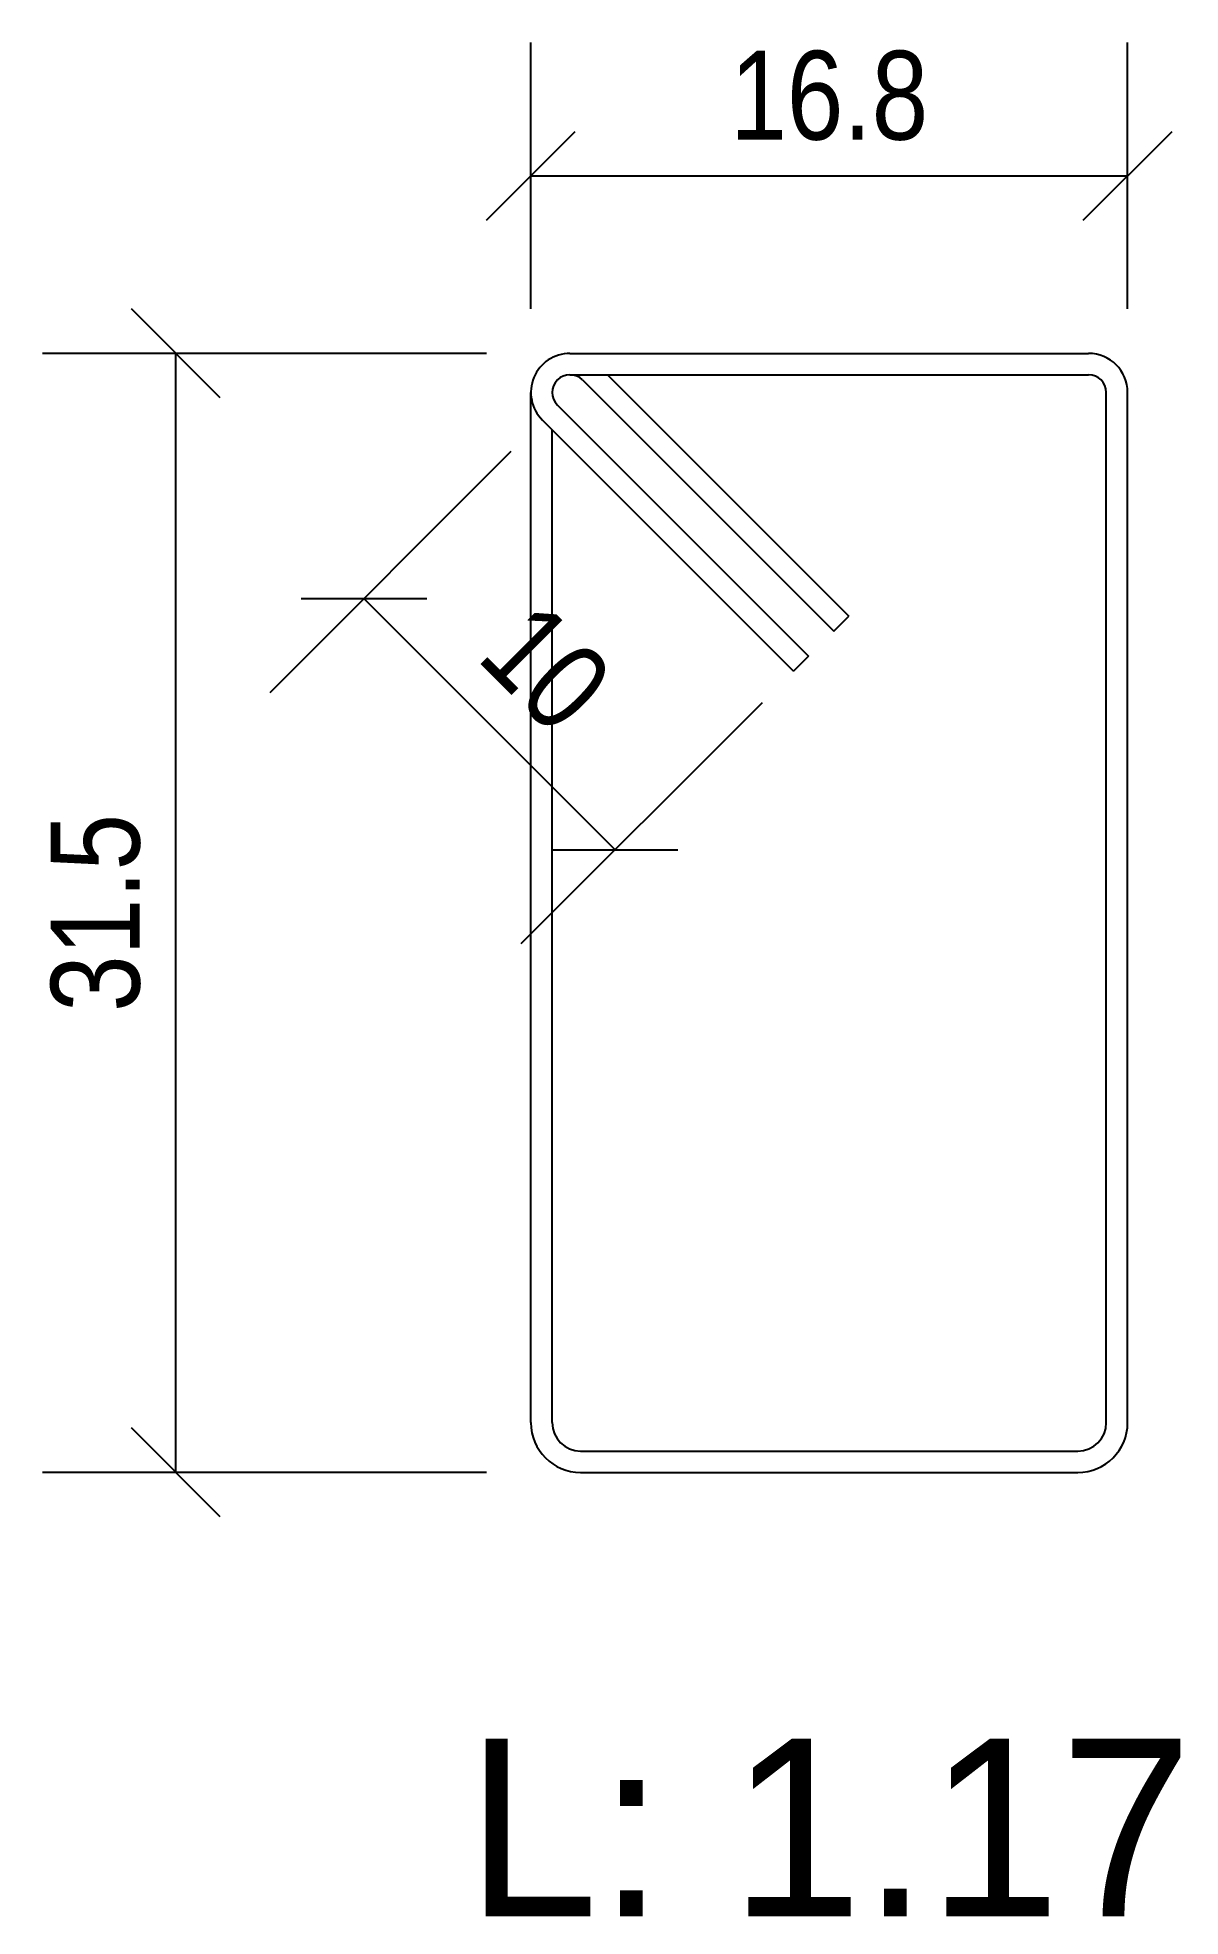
# Model space of a CAD drawing. Header units: metres. Extents: x 9.861 to 10.183, y -5.125 to -4.596.
import ezdxf
from ezdxf.enums import TextEntityAlignment as Align

# ---------------------------------------------------------------- set-up
doc = ezdxf.new("R2010")
doc.units = ezdxf.units.M
doc.styles.add('OpenSansCondensed-Light', font='OpenSansCondensed-Light.ttf')
doc.dimstyles.new('EZ_M_10_H25_CM', dxfattribs={"dimtxt": 0.025, "dimasz": 0.025, "dimexe": 0.0375, "dimexo": 0.0125, "dimgap": 0.01, "dimtad": 1, "dimlfac": 100, "dimzin": 12, "dimdsep": 46, "dimtxsty": 'OpenSansCondensed-Light', "dimtsz": 0.0125, "dimcen": 2.5, "dimazin": 3, "dimtfac": 0.5, "dimtmove": 2, "dimatfit": 3})

msp = doc.modelspace()

# ---------------------------------------------------------------- linework, layer by layer
for p, q in [((10.011, -4.685), (10.157, -4.685)), ((10.011, -4.691), (10.157, -4.691)), ((10.02156, -4.691), (10.08949, -4.75893)), ((10, -4.986), (10, -4.696)), ((10.01454, -4.69246), (10.08525, -4.76318)), ((10.162, -4.986), (10.162, -4.696)), ((10.168, -4.986), (10.168, -4.696)), ((10.00746, -4.69954), (10.07818, -4.77025)), ((10.00322, -4.70378), (10.07393, -4.77449)), ((10.006, -4.986), (10.006, -4.70656)), ((10.08525, -4.76318), (10.08949, -4.75893)), ((10.07818, -4.77025), (10.07393, -4.77449)), ((10.014, -4.994), (10.154, -4.994)), ((10.014, -5), (10.154, -5))]:
    msp.add_line(p, q)
for centre, radius, start, end in [((10.011, -4.696), 0.011, 90, 225), ((10.157, -4.696), 0.011, 0, 90), ((10.011, -4.696), 0.005, 45, 225), ((10.157, -4.696), 0.005, 0, 90), ((10.014, -4.986), 0.014, 180, 270), ((10.014, -4.986), 0.008, 180, 270), ((10.154, -4.986), 0.008, 270, 360), ((10.154, -4.986), 0.014, 270, 360)]:
    msp.add_arc(centre, radius, start, end)

# ---------------------------------------------------------------- texts
msp.add_text('L: 1.17', height=0.05).set_placement((10.084, -5.1), align=Align.MIDDLE)

# ---------------------------------------------------------------- dimensions: what is measured, and where the dimension line sits
msp.add_linear_dim(base=(10, -4.635), p1=(10, -4.685), p2=(10.168, -4.685), dimstyle='EZ_M_10_H25_CM').render()
for base, p1, p2, angle in [((9.9, -5), (10, -5), (10, -4.685), 90), ((9.953, -4.754), (10.00322, -4.70378), (10.07393, -4.77449), 315)]:
    msp.add_linear_dim(base=base, p1=p1, p2=p2, angle=angle, dimstyle='EZ_M_10_H25_CM').render()

doc.saveas('drawing.dxf')
